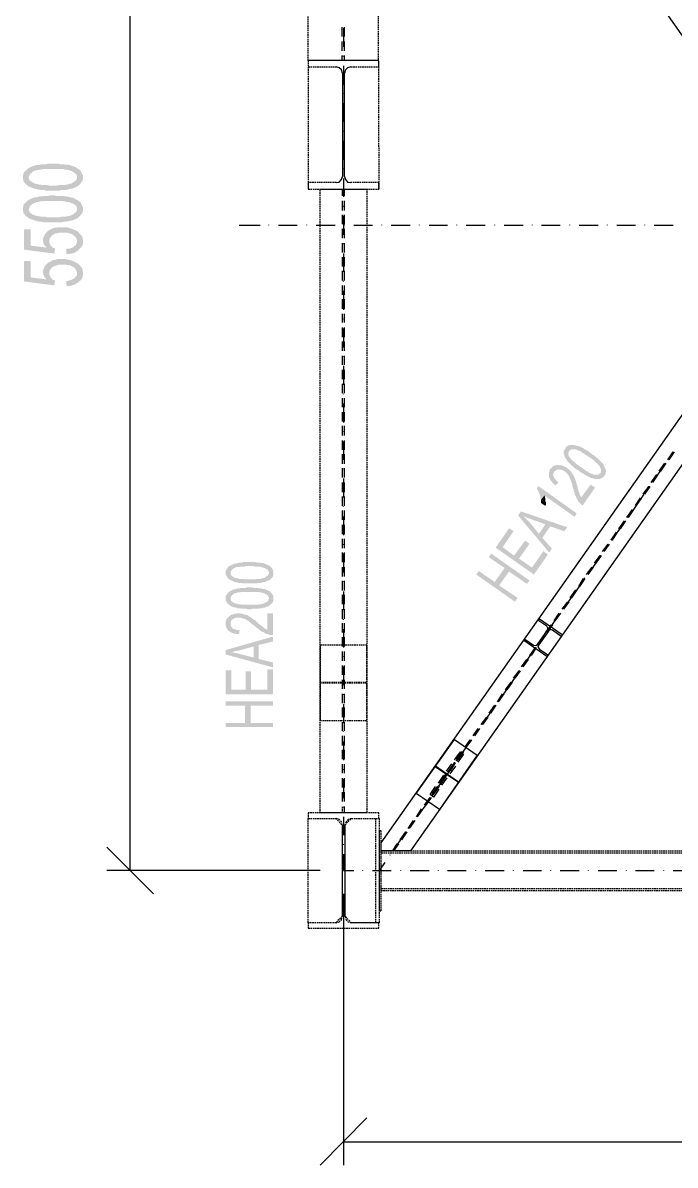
# Model space of a CAD drawing. Header units: metres. Extents: x 11 to 152679, y -40 to 137873.
# Drawn here: x 44130 to 46907, y 34102 to 38969 of the extents above; entities that cross this region are included whole.
import ezdxf

# ---------------------------------------------------------------- set-up
doc = ezdxf.new("R2010")
doc.units = ezdxf.units.M
doc.linetypes.add('HIDDEN', pattern=[9.525, 6.35, -3.175])
for name, color, linetype in [('CA3', 6, 'Continuous'), ('LAYER_1', 160, 'Continuous'), ('TR', 4, 'HIDDEN')]:
    doc.layers.add(name, color=color, linetype=linetype)

msp = doc.modelspace()

# ---------------------------------------------------------------- hatches: boundary and pattern name
at = {"layer": 'LAYER_1'}
for points in [[(44129.8143, 38311.6915), (44129.8143, 38305.3525), (44131.8986, 38301.1151), (44131.8986, 38296.8776), (44134.0518, 38290.5386), (44140.408, 38284.1824), (44144.6455, 38279.9449), (44146.747, 38277.8262), (44150.9844, 38275.7075), (44155.2219, 38271.4872), (44155.2219, 38313.8102), (44159.4594, 38322.2852), (44161.5609, 38326.5226), (44165.7984, 38328.6241), (44170.0358, 38332.8616), (44176.3748, 38337.0991), (44180.6123, 38339.2178), (44184.8153, 38339.2178), (44189.0872, 38341.3365), (44195.4262, 38341.3365), (44201.7824, 38343.4553), (44208.1386, 38343.4553), (44214.4776, 38345.5568), (44303.3955, 38345.5568), (44309.7344, 38343.4553), (44316.0734, 38343.4553), (44322.4296, 38341.3365), (44326.6326, 38341.3365), (44335.1248, 38337.0991), (44339.3623, 38337.0991), (44341.481, 38334.9803), (44347.8372, 38330.7429), (44352.0747, 38328.6241), (44356.3121, 38324.4039), (44360.5324, 38315.929), (44360.5324, 38311.6915), (44362.6511, 38273.606), (44366.8886, 38275.7075), (44371.126, 38279.9449), (44375.3463, 38284.1824), (44377.465, 38288.4199), (44381.7025, 38292.6401), (44383.8212, 38296.8776), (44383.8212, 38301.1151), (44385.94, 38305.3525), (44385.94, 38318.0477), (44379.5493, 38330.7429), (44377.465, 38334.9803), (44375.3463, 38339.2178), (44371.126, 38343.4553), (44368.9901, 38343.4553), (44364.7698, 38347.6755), (44360.5324, 38349.7942), (44354.1762, 38354.0317), (44349.9387, 38356.1505), (44343.5653, 38358.2692), (44335.1248, 38360.3879), (44328.7858, 38362.5067), (44326.6326, 38362.5067), (44322.4296, 38364.6082), (44309.7344, 38364.6082), (44303.3955, 38366.7269), (44288.5643, 38366.7269), (44282.2081, 38368.8456), (44237.7319, 38368.8456), (44229.2915, 38366.7269), (44210.2401, 38366.7269), (44203.9011, 38364.6082), (44199.6636, 38364.6082), (44193.3247, 38362.5067), (44184.8153, 38362.5067), (44178.5108, 38360.3879), (44172.1546, 38358.2692), (44167.8826, 38356.1505), (44161.5609, 38354.0317), (44155.2219, 38349.7942), (44150.9844, 38347.6755), (44142.5095, 38339.2178), (44138.272, 38337.0991), (44138.272, 38334.9803), (44134.0518, 38330.7429), (44131.8986, 38326.5226), (44131.8986, 38322.2852), (44129.8143, 38315.929)], [(44155.2219, 38271.4872), (44161.5609, 38269.3685), (44165.7984, 38267.2498), (44178.5108, 38263.0123), (44186.9685, 38260.8936), (44189.0872, 38260.8936), (44193.3247, 38258.7748), (44199.6636, 38258.7748), (44206.0198, 38256.6733), (44218.715, 38256.6733), (44227.19, 38254.5546), (44288.5643, 38254.5546), (44294.9205, 38256.6733), (44309.7344, 38256.6733), (44316.0734, 38258.7748), (44322.4296, 38258.7748), (44328.7858, 38260.8936), (44335.1248, 38263.0123), (44341.481, 38263.0123), (44345.7185, 38265.131), (44349.9387, 38267.2498), (44356.3121, 38269.3685), (44360.5324, 38271.4872), (44362.6511, 38273.606), (44360.5324, 38311.6915), (44360.5324, 38309.59), (44358.4136, 38305.3525), (44358.4136, 38301.1151), (44354.1762, 38296.8776), (44349.9387, 38292.6401), (44345.7185, 38290.5386), (44339.3623, 38286.3011), (44335.1248, 38284.1824), (44330.9046, 38284.1824), (44326.6326, 38282.0637), (44320.3109, 38279.9449), (44313.9719, 38279.9449), (44307.6157, 38277.8262), (44286.4456, 38277.8262), (44275.8692, 38275.7075), (44242.0039, 38275.7075), (44233.5289, 38277.8262), (44210.2401, 38277.8262), (44203.9011, 38279.9449), (44197.5621, 38279.9449), (44191.1887, 38282.0637), (44186.9685, 38282.0637), (44180.6123, 38284.1824), (44176.3748, 38286.3011), (44174.2733, 38288.4199), (44167.8826, 38290.5386), (44163.6796, 38294.7588), (44159.4594, 38296.8776), (44155.2219, 38305.3525), (44155.2219, 38311.6915)], [(44129.8143, 38176.2303), (44129.8143, 38169.8741), (44131.8986, 38165.6539), (44131.8986, 38159.2977), (44134.0518, 38155.0602), (44138.272, 38150.84), (44140.408, 38146.6025), (44144.6455, 38144.4838), (44146.747, 38142.3651), (44150.9844, 38140.2463), (44155.2219, 38136.0088), (44155.2219, 38176.2303), (44157.3234, 38180.4678), (44159.4594, 38186.8068), (44161.5609, 38188.9255), (44165.7984, 38193.163), (44170.0358, 38197.4005), (44176.3748, 38199.5192), (44176.3748, 38201.6379), (44180.6123, 38201.6379), (44184.8153, 38203.7567), (44189.0872, 38205.8582), (44195.4262, 38205.8582), (44201.7824, 38207.9769), (44214.4776, 38207.9769), (44222.9525, 38210.0956), (44294.9205, 38210.0956), (44303.3955, 38207.9769), (44309.7344, 38207.9769), (44316.0734, 38205.8582), (44322.4296, 38205.8582), (44326.6326, 38203.7567), (44330.9046, 38203.7567), (44335.1248, 38201.6379), (44339.3623, 38199.5192), (44341.481, 38199.5192), (44347.8372, 38195.2817), (44352.0747, 38193.163), (44356.3121, 38188.9255), (44360.5324, 38180.4678), (44360.5324, 38176.2303), (44362.6511, 38138.1276), (44366.8886, 38140.2463), (44371.126, 38144.4838), (44375.3463, 38148.7213), (44377.465, 38152.9415), (44381.7025, 38157.179), (44383.8212, 38161.4164), (44383.8212, 38165.6539), (44385.94, 38169.8741), (44385.94, 38180.4678), (44383.8212, 38186.8068), (44379.5493, 38195.2817), (44377.465, 38199.5192), (44375.3463, 38203.7567), (44371.126, 38207.9769), (44368.9901, 38207.9769), (44364.7698, 38212.2144), (44360.5324, 38214.3331), (44354.1762, 38216.4518), (44349.9387, 38220.6893), (44343.5653, 38222.7908), (44335.1248, 38224.9095), (44328.7858, 38227.0283), (44322.4296, 38227.0283), (44316.0734, 38229.147), (44309.7344, 38229.147), (44303.3955, 38231.2657), (44273.716, 38231.2657), (44265.2927, 38233.3845), (44244.1054, 38233.3845), (44237.7319, 38231.2657), (44216.5963, 38231.2657), (44210.2401, 38229.147), (44199.6636, 38229.147), (44193.3247, 38227.0283), (44184.8153, 38224.9095), (44178.5108, 38224.9095), (44172.1546, 38222.7908), (44167.8826, 38220.6893), (44161.5609, 38218.5706), (44155.2219, 38214.3331), (44150.9844, 38212.2144), (44142.5095, 38203.7567), (44138.272, 38199.5192), (44134.0518, 38195.2817), (44131.8986, 38191.0442), (44131.8986, 38184.7053), (44129.8143, 38180.4678)], [(44155.2219, 38136.0088), (44161.5609, 38133.8901), (44165.7984, 38131.7886), (44178.5108, 38127.5511), (44186.9685, 38125.4324), (44189.0872, 38123.3137), (44193.3247, 38123.3137), (44199.6636, 38121.1949), (44212.376, 38121.1949), (44218.715, 38119.0762), (44294.9205, 38119.0762), (44303.3955, 38121.1949), (44309.7344, 38121.1949), (44316.0734, 38123.3137), (44322.4296, 38123.3137), (44328.7858, 38125.4324), (44335.1248, 38125.4324), (44341.481, 38127.5511), (44345.7185, 38129.6699), (44349.9387, 38131.7886), (44356.3121, 38133.8901), (44360.5324, 38136.0088), (44362.6511, 38138.1276), (44360.5324, 38176.2303), (44360.5324, 38174.1116), (44358.4136, 38169.8741), (44358.4136, 38165.6539), (44354.1762, 38161.4164), (44345.7185, 38152.9415), (44339.3623, 38150.84), (44335.1248, 38148.7213), (44330.9046, 38146.6025), (44326.6326, 38146.6025), (44320.3109, 38144.4838), (44313.9719, 38144.4838), (44307.6157, 38142.3651), (44292.8018, 38142.3651), (44286.4456, 38140.2463), (44233.5289, 38140.2463), (44225.0712, 38142.3651), (44210.2401, 38142.3651), (44203.9011, 38144.4838), (44197.5621, 38144.4838), (44191.1887, 38146.6025), (44186.9685, 38146.6025), (44180.6123, 38148.7213), (44176.3748, 38150.84), (44174.2733, 38150.84), (44167.8826, 38155.0602), (44163.6796, 38157.179), (44159.4594, 38161.4164), (44155.2219, 38169.8741), (44155.2219, 38174.1116)], [(44134.0518, 38089.4484), (44134.0518, 38002.6664), (44263.1568, 37985.7338), (44267.3942, 38006.9039), (44263.1568, 38009.0226), (44256.8178, 38011.1241), (44248.3428, 38019.5991), (44242.0039, 38032.2942), (44242.0039, 38038.6505), (44237.7319, 38083.0922), (44233.5289, 38078.8719), (44231.4274, 38011.1241), (44163.6796, 38019.5991), (44163.6796, 38089.4484)], [(44214.4776, 38045.0067), (44214.4776, 38042.8879), (44216.5963, 38038.6505), (44216.5963, 38032.2942), (44218.715, 38028.0568), (44220.7993, 38023.8365), (44222.9525, 38019.5991), (44227.19, 38015.3616), (44231.4274, 38011.1241), (44233.5289, 38078.8719), (44229.2915, 38074.6345), (44225.0712, 38070.397), (44220.7993, 38061.9393), (44218.715, 38057.7018), (44216.5963, 38053.4644), (44216.5963, 38049.2269)], [(44237.7319, 38083.0922), (44242.0039, 38038.6505), (44242.0039, 38040.7692), (44244.1054, 38045.0067), (44244.1054, 38049.2269), (44246.2413, 38053.4644), (44250.4788, 38057.7018), (44252.5803, 38061.9393), (44256.8178, 38066.1595), (44261.0552, 38066.1595), (44265.2927, 38070.397), (44271.6317, 38072.5157), (44277.9879, 38072.5157), (44284.3441, 38074.6345), (44320.3109, 38074.6345), (44326.6326, 38072.5157), (44333.0233, 38070.397), (44339.3623, 38068.2783), (44343.5653, 38064.0408), (44345.7185, 38064.0408), (44354.1762, 38055.5831), (44356.3121, 38053.4644), (44358.4136, 38047.1082), (44360.5324, 38042.8879), (44360.5324, 38038.6505), (44360.5324, 38080.9734), (44354.1762, 38085.2109), (44347.8372, 38087.3296), (44343.5653, 38089.4484), (44330.9046, 38093.6859), (44324.5484, 38095.8046), (44318.2094, 38097.9233), (44277.9879, 38097.9233), (44271.6317, 38095.8046), (44265.2927, 38095.8046), (44258.9365, 38093.6859), (44254.699, 38091.5671), (44248.3428, 38089.4484), (44242.0039, 38085.2109)], [(44313.9719, 38004.7852), (44316.0734, 37981.4963), (44318.2094, 37983.6151), (44326.6326, 37983.6151), (44333.0233, 37985.7338), (44339.3623, 37985.7338), (44345.7185, 37987.8525), (44352.0747, 37989.9713), (44356.3121, 37994.1915), (44362.6511, 37996.3102), (44368.9901, 38002.6664), (44373.2276, 38006.9039), (44377.465, 38011.1241), (44379.5493, 38015.3616), (44383.8212, 38023.8365), (44383.8212, 38028.0568), (44385.94, 38032.2942), (44385.94, 38045.0067), (44383.8212, 38049.2269), (44383.8212, 38053.4644), (44379.5493, 38061.9393), (44375.3463, 38066.1595), (44373.2276, 38070.397), (44368.9901, 38074.6345), (44364.7698, 38078.8719), (44360.5324, 38080.9734), (44360.5324, 38034.413), (44358.4136, 38028.0568), (44356.3121, 38023.8365), (44352.0747, 38019.5991), (44347.8372, 38017.4803), (44345.7185, 38013.2429), (44339.3623, 38011.1241), (44335.1248, 38009.0226), (44328.7858, 38006.9039), (44320.3109, 38006.9039)], [(44134.0518, 37953.9872), (44134.0518, 37867.2053), (44263.1568, 37850.2726), (44267.3942, 37871.4255), (44263.1568, 37871.4255), (44256.8178, 37875.663), (44252.5803, 37879.9005), (44248.3428, 37884.1379), (44242.0039, 37896.8331), (44242.0039, 37903.1893), (44237.7319, 37947.631), (44233.5289, 37943.3936), (44231.4274, 37875.663), (44163.6796, 37884.1379), (44163.6796, 37953.9872)], [(44214.4776, 37907.4095), (44216.5963, 37901.0706), (44216.5963, 37896.8331), (44218.715, 37892.5956), (44220.7993, 37888.3582), (44222.9525, 37884.1379), (44227.19, 37879.9005), (44231.4274, 37875.663), (44233.5289, 37943.3936), (44229.2915, 37939.1733), (44225.0712, 37934.9359), (44220.7993, 37926.4609), (44218.715, 37922.2234), (44216.5963, 37918.0032), (44216.5963, 37913.7657)], [(44237.7319, 37947.631), (44242.0039, 37903.1893), (44244.1054, 37909.5283), (44244.1054, 37913.7657), (44246.2413, 37918.0032), (44250.4788, 37922.2234), (44252.5803, 37926.4609), (44256.8178, 37928.5796), (44265.2927, 37932.8171), (44271.6317, 37934.9359), (44277.9879, 37937.0546), (44284.3441, 37939.1733), (44313.9719, 37939.1733), (44320.3109, 37937.0546), (44326.6326, 37937.0546), (44333.0233, 37934.9359), (44339.3623, 37930.6984), (44343.5653, 37928.5796), (44345.7185, 37928.5796), (44354.1762, 37920.1219), (44356.3121, 37915.8845), (44360.5324, 37907.4095), (44360.5324, 37903.1893), (44360.5324, 37945.5123), (44354.1762, 37947.631), (44354.1762, 37949.7498), (44347.8372, 37951.8685), (44343.5653, 37953.9872), (44324.5484, 37960.3262), (44318.2094, 37960.3262), (44309.7344, 37962.4449), (44277.9879, 37962.4449), (44265.2927, 37958.2075), (44258.9365, 37958.2075), (44254.699, 37956.106), (44248.3428, 37951.8685), (44242.0039, 37949.7498)], [(44313.9719, 37869.3068), (44316.0734, 37846.0352), (44318.2094, 37846.0352), (44326.6326, 37848.1539), (44333.0233, 37848.1539), (44345.7185, 37852.3741), (44352.0747, 37854.4929), (44356.3121, 37856.6116), (44362.6511, 37860.8491), (44366.8886, 37862.9678), (44368.9901, 37867.2053), (44373.2276, 37869.3068), (44377.465, 37873.5442), (44379.5493, 37877.7817), (44381.7025, 37882.0192), (44383.8212, 37888.3582), (44383.8212, 37892.5956), (44385.94, 37896.8331), (44385.94, 37907.4095), (44383.8212, 37913.7657), (44383.8212, 37918.0032), (44379.5493, 37926.4609), (44375.3463, 37930.6984), (44373.2276, 37934.9359), (44368.9901, 37939.1733), (44364.7698, 37941.2748), (44360.5324, 37945.5123), (44360.5324, 37896.8331), (44356.3121, 37888.3582), (44352.0747, 37884.1379), (44347.8372, 37879.9005), (44345.7185, 37877.7817), (44339.3623, 37875.663), (44335.1248, 37873.5442), (44328.7858, 37871.4255), (44320.3109, 37869.3068)], [(46439.0963, 37155.9998), (46436.9776, 37151.7623), (46434.876, 37149.6436), (46432.7401, 37145.4233), (46432.7401, 37128.4734), (46434.876, 37128.4734), (46434.876, 37124.2532), (46436.9776, 37120.0157), (46456.0289, 37145.4233), (46458.1477, 37147.5248), (46462.3851, 37149.6436), (46464.5039, 37151.7623), (46483.5552, 37151.7623), (46487.7927, 37149.6436), (46489.8942, 37147.5248), (46494.1317, 37147.5248), (46498.3692, 37145.4233), (46504.7081, 37143.3046), (46508.9456, 37139.0671), (46513.1831, 37136.9484), (46532.2344, 37124.2532), (46538.5734, 37120.0157), (46551.2858, 37111.5408), (46557.6248, 37107.3206), (46561.8623, 37103.0831), (46566.0997, 37098.8456), (46570.3372, 37094.6082), (46574.5747, 37092.5067), (46578.8121, 37088.2692), (46580.9136, 37084.0317), (46583.0324, 37081.913), (46585.1511, 37079.7942), (46587.2698, 37075.5568), (46589.3886, 37069.2178), (46591.4901, 37064.9803), (46591.4901, 37054.4039), (46589.3886, 37050.1664), (46572.4387, 37024.7588), (46587.2698, 37024.7588), (46589.3886, 37026.8776), (46593.626, 37028.9963), (46597.8463, 37031.1151), (46599.965, 37033.2338), (46602.0493, 37035.3525), (46606.3212, 37039.59), (46608.44, 37043.8102), (46610.5415, 37045.929), (46610.5415, 37054.4039), (46612.6774, 37058.6241), (46610.5415, 37062.8616), (46610.5415, 37067.0991), (46602.0493, 37084.0317), (46599.965, 37090.3879), (46595.7276, 37094.6082), (46591.4901, 37098.8456), (46585.1511, 37105.2018), (46576.6762, 37113.6595), (46572.4387, 37115.7783), (46568.2185, 37120.0157), (46563.981, 37124.2532), (46559.7608, 37126.3719), (46553.4046, 37130.5922), (46549.1326, 37134.8296), (46544.9296, 37136.9484), (46540.7094, 37141.1859), (46534.3532, 37145.4233), (46530.1157, 37147.5248), (46523.7595, 37149.6436), (46519.522, 37153.881), (46515.3018, 37155.9998), (46511.0643, 37158.1185), (46506.8441, 37160.2372), (46502.6066, 37162.356), (46498.3692, 37164.4575), (46492.013, 37166.5762), (46487.7927, 37166.5762), (46483.5552, 37168.6949), (46479.3178, 37168.6949), (46472.9788, 37170.8137), (46460.2664, 37170.8137), (46456.0289, 37168.6949), (46453.9274, 37168.6949), (46449.69, 37166.5762), (46447.5712, 37164.4575), (46443.2993, 37162.356), (46441.215, 37160.2372)], [(46436.9776, 37120.0157), (46441.215, 37111.5408), (46445.4525, 37107.3206), (46447.5712, 37100.9644), (46451.7915, 37096.7269), (46453.9274, 37096.7269), (46456.0289, 37092.5067), (46460.2664, 37090.3879), (46462.3851, 37086.1505), (46466.6054, 37081.913), (46470.8428, 37079.7942), (46479.3178, 37071.3365), (46485.6568, 37067.0991), (46489.8942, 37064.9803), (46496.216, 37060.7429), (46498.3692, 37058.6241), (46504.7081, 37054.4039), (46511.0643, 37050.1664), (46515.3018, 37048.0477), (46521.658, 37043.8102), (46525.8955, 37041.6915), (46532.2344, 37037.4713), (46540.7094, 37033.2338), (46549.1326, 37028.9963), (46555.5233, 37028.9963), (46559.7608, 37026.8776), (46561.8623, 37026.8776), (46566.0997, 37024.7588), (46572.4387, 37024.7588), (46589.3886, 37050.1664), (46587.2698, 37050.1664), (46585.1511, 37048.0477), (46583.0324, 37045.929), (46578.8121, 37043.8102), (46559.7608, 37043.8102), (46557.6248, 37045.929), (46553.4046, 37048.0477), (46549.1326, 37048.0477), (46540.7094, 37052.2852), (46534.3532, 37056.5226), (46530.1157, 37058.6241), (46523.7595, 37062.8616), (46519.522, 37067.0991), (46513.1831, 37071.3365), (46506.8441, 37075.5568), (46502.6066, 37077.6755), (46496.216, 37081.913), (46489.8942, 37086.1505), (46485.6568, 37090.3879), (46481.4365, 37094.6082), (46477.199, 37098.8456), (46472.9788, 37100.9644), (46468.7413, 37105.2018), (46462.3851, 37111.5408), (46460.2664, 37115.7783), (46456.0289, 37120.0157), (46453.9274, 37124.2532), (46451.7915, 37130.5922), (46451.7915, 37136.9484), (46453.9274, 37141.1859), (46456.0289, 37145.4233)], [(46375.6032, 37069.2178), (46373.4844, 37064.9803), (46371.3657, 37060.7429), (46371.3657, 37056.5226), (46369.247, 37054.4039), (46369.247, 37033.2338), (46371.3657, 37031.1151), (46373.4844, 37026.8776), (46377.7219, 37018.4199), (46381.9594, 37014.1824), (46384.0609, 37009.9449), (46388.2984, 37005.7075), (46392.5358, 37001.4872), (46396.7733, 36997.2498), (46409.4685, 37009.9449), (46405.231, 37014.1824), (46401.0108, 37018.4199), (46396.7733, 37022.6401), (46394.6546, 37024.7588), (46390.3826, 37033.2338), (46388.2984, 37037.4713), (46388.2984, 37048.0477), (46390.3826, 37052.2852), (46392.5358, 37056.5226), (46413.6887, 37084.0317), (46407.3497, 37086.1505), (46403.1123, 37084.0317), (46394.6546, 37084.0317), (46392.5358, 37081.913), (46388.2984, 37079.7942), (46384.0609, 37077.6755), (46381.9594, 37075.5568), (46379.8234, 37071.3365)], [(46413.6887, 37084.0317), (46392.5358, 37056.5226), (46396.7733, 37060.7429), (46401.0108, 37062.8616), (46403.1123, 37064.9803), (46407.3497, 37064.9803), (46411.5872, 37067.0991), (46417.9262, 37064.9803), (46422.1636, 37064.9803), (46426.4011, 37062.8616), (46430.6386, 37060.7429), (46436.9776, 37058.6241), (46439.0963, 37054.4039), (46443.2993, 37052.2852), (46447.5712, 37048.0477), (46449.69, 37043.8102), (46453.9274, 37039.59), (46456.0289, 37035.3525), (46458.1477, 37031.1151), (46458.1477, 37028.9963), (46460.2664, 37024.7588), (46462.3851, 37020.5386), (46464.5039, 37016.3011), (46464.5039, 37012.0637), (46466.6054, 37007.8262), (46468.7413, 37001.4872), (46468.7413, 36997.2498), (46470.8428, 36990.8936), (46472.9788, 36984.5546), (46475.0803, 36980.3171), (46475.0803, 36973.9609), (46477.199, 36969.7234), (46479.3178, 36965.5032), (46479.3178, 36961.2657), (46485.6568, 36948.5706), (46485.6568, 36946.4518), (46487.7927, 36940.0956), (46492.013, 36935.8582), (46494.1317, 36931.6379), (46496.216, 36927.4005), (46500.4879, 36925.2817), (46500.4879, 36923.163), (46504.7081, 36918.9255), (46508.9456, 36916.8068), (46513.1831, 36912.5865), (46566.0997, 36988.7748), (46547.0484, 37001.4872), (46506.8441, 36946.4518), (46504.7081, 36950.6893), (46500.4879, 36959.147), (46500.4879, 36961.2657), (46498.3692, 36965.5032), (46498.3692, 36967.6219), (46496.216, 36971.8422), (46494.1317, 36978.1984), (46492.013, 36984.5546), (46492.013, 36990.8936), (46489.8942, 36990.8936), (46489.8942, 36997.2498), (46487.7927, 37003.606), (46485.6568, 37007.8262), (46485.6568, 37014.1824), (46481.4365, 37022.6401), (46481.4365, 37024.7588), (46479.3178, 37028.9963), (46477.199, 37033.2338), (46475.0803, 37039.59), (46472.9788, 37043.8102), (46468.7413, 37048.0477), (46464.5039, 37056.5226), (46462.3851, 37056.5226), (46460.2664, 37060.7429), (46456.0289, 37064.9803), (46451.7915, 37069.2178), (46447.5712, 37071.3365), (46445.4525, 37073.4553), (46441.215, 37075.5568), (46436.9776, 37077.6755), (46432.7401, 37079.7942), (46426.4011, 37081.913), (46422.1636, 37084.0317), (46417.9262, 37084.0317)], [(46324.8052, 36995.131), (46318.449, 36984.5546), (46320.5678, 36980.3171), (46329.0427, 36963.3845), (46331.1442, 36957.0283), (46331.1442, 36954.9095), (46333.263, 36950.6893), (46333.263, 36944.3331), (46335.3817, 36940.0956), (46335.3817, 36935.8582), (46350.1956, 36954.9095), (46479.3178, 36863.8901), (46487.7927, 36878.7213)], [(46335.3817, 36935.8582), (46335.3817, 36923.163), (46354.4331, 36910.4678), (46356.5518, 36914.7053), (46356.5518, 36927.4005), (46354.4331, 36931.6379), (46354.4331, 36942.2144), (46352.3143, 36946.4518), (46352.3143, 36950.6893), (46350.1956, 36954.9095)], [(46250.7185, 36887.179), (46238.0233, 36870.2463), (46371.3657, 36711.4963), (46381.9594, 36728.429), (46341.7379, 36775.0067), (46375.6032, 36823.6859), (46326.9068, 36791.9393), (46288.8212, 36838.4998), (46284.5493, 36842.7372), (46276.126, 36851.1949), (46273.9901, 36855.4324), (46269.7698, 36859.6699), (46265.5324, 36863.8901), (46261.3121, 36866.0088)], [(46250.7185, 36887.179), (46261.3121, 36866.0088), (46265.5324, 36866.0088), (46269.7698, 36863.8901), (46273.9901, 36861.7886), (46278.2276, 36859.6699), (46284.5493, 36857.5511), (46288.8212, 36855.4324), (46295.1774, 36853.3137), (46301.5164, 36851.1949), (46354.4331, 36832.1436), (46326.9068, 36791.9393), (46375.6032, 36823.6859), (46434.876, 36802.5157), (46447.5712, 36819.4484)], [(46199.9205, 36815.2109), (46142.7664, 36732.6664), (46305.7539, 36618.3582), (46365.0095, 36703.0386), (46345.9581, 36717.8525), (46297.2789, 36648.0032), (46242.2608, 36686.106), (46286.7025, 36749.5991), (46267.6511, 36762.2942), (46221.0734, 36698.8011), (46172.3942, 36734.7852), (46218.9719, 36802.5157)], [(46123.715, 36707.2588), (46113.1386, 36692.4449), (46180.8692, 36645.8845), (46138.5289, 36586.6116), (46199.9205, 36631.0706), (46276.126, 36578.1539), (46286.7025, 36592.9678)], [(44993.4136, 36624.7144), (44993.4136, 36616.2567), (44995.5324, 36614.1379), (44997.6511, 36609.9005), (44999.7698, 36605.663), (45001.8886, 36603.5442), (45003.9901, 36599.3068), (45006.126, 36599.3068), (45010.3463, 36597.2053), (45012.465, 36595.0865), (45014.5493, 36624.7144), (45014.5493, 36631.0706), (45016.7025, 36633.1893), (45018.8212, 36637.4095), (45020.94, 36639.5283), (45025.1774, 36643.7657), (45029.3977, 36645.8845), (45033.6351, 36648.0032), (45035.7539, 36648.0032), (45039.9913, 36650.1219), (45050.5678, 36650.1219), (45054.8052, 36652.2234), (45073.8566, 36652.2234), (45080.1956, 36654.3422), (45111.9594, 36654.3422), (45118.2984, 36652.2234), (45137.3153, 36652.2234), (45141.5872, 36650.1219), (45145.8247, 36650.1219), (45150.0621, 36648.0032), (45154.2824, 36648.0032), (45158.5198, 36645.8845), (45160.6386, 36645.8845), (45162.7401, 36643.7657), (45166.9776, 36641.647), (45171.215, 36639.5283), (45173.2993, 36635.2908), (45175.4525, 36633.1893), (45177.5712, 36628.9518), (45177.5712, 36624.7144), (45179.69, 36595.0865), (45183.9274, 36597.2053), (45186.0289, 36601.4255), (45190.2319, 36603.5442), (45192.3851, 36607.7817), (45194.5039, 36609.9005), (45194.5039, 36614.1379), (45196.6054, 36618.3582), (45196.6054, 36635.2908), (45194.5039, 36637.4095), (45190.2319, 36645.8845), (45188.1477, 36648.0032), (45183.9274, 36652.2234), (45181.7915, 36654.3422), (45173.2993, 36658.5796), (45169.0963, 36660.6984), (45162.7401, 36662.8171), (45158.5198, 36664.9359), (45152.1636, 36667.0546), (45145.8247, 36667.0546), (45141.5872, 36669.1733), (45126.7733, 36669.1733), (45120.3826, 36671.2748), (45067.466, 36671.2748), (45061.1442, 36669.1733), (45052.6865, 36669.1733), (45048.449, 36667.0546), (45044.2288, 36667.0546), (45037.8554, 36664.9359), (45031.4819, 36664.9359), (45023.0415, 36660.6984), (45014.5493, 36656.4609), (45006.126, 36652.2234), (44999.7698, 36645.8845), (44999.7698, 36643.7657), (44997.6511, 36641.647), (44995.5324, 36637.4095), (44993.4136, 36633.1893), (44993.4136, 36628.9518)], [(45012.465, 36595.0865), (45016.7025, 36592.9678), (45023.0415, 36590.8491), (45031.4819, 36586.6116), (45037.8554, 36584.4929), (45044.2288, 36584.4929), (45048.449, 36582.3741), (45059.0427, 36582.3741), (45065.3817, 36580.2726), (45124.6546, 36580.2726), (45131.0108, 36582.3741), (45141.5872, 36582.3741), (45147.9262, 36584.4929), (45152.1636, 36584.4929), (45156.4011, 36586.6116), (45162.7401, 36586.6116), (45164.876, 36588.7303), (45173.2993, 36592.9678), (45177.5712, 36592.9678), (45179.69, 36595.0865), (45177.5712, 36624.7144), (45175.4525, 36620.4769), (45175.4525, 36618.3582), (45173.2993, 36614.1379), (45169.0963, 36612.0192), (45164.876, 36607.7817), (45156.4011, 36603.5442), (45154.2824, 36603.5442), (45150.0621, 36601.4255), (45145.8247, 36601.4255), (45141.5872, 36599.3068), (45124.6546, 36599.3068), (45118.2984, 36597.2053), (45075.9581, 36597.2053), (45069.6192, 36599.3068), (45052.6865, 36599.3068), (45046.3303, 36601.4255), (45042.0928, 36601.4255), (45037.8554, 36603.5442), (45033.6351, 36603.5442), (45031.4819, 36605.663), (45027.2789, 36605.663), (45023.0415, 36609.9005), (45020.94, 36612.0192), (45016.7025, 36614.1379), (45014.5493, 36618.3582), (45014.5493, 36624.7144)], [(46070.7984, 36633.1893), (46060.2219, 36618.3582), (46225.3109, 36501.9484), (46235.9046, 36518.881), (46157.5803, 36571.7977), (46199.9205, 36631.0706), (46138.5289, 36586.6116)], [(44993.4136, 36516.7623), (44993.4136, 36508.3046), (44995.5324, 36504.0671), (44997.6511, 36501.9484), (45001.8886, 36493.4734), (45003.9901, 36491.3719), (45006.126, 36491.3719), (45010.3463, 36487.1345), (45012.465, 36485.0157), (45014.5493, 36516.7623), (45014.5493, 36520.9998), (45016.7025, 36525.2372), (45018.8212, 36527.356), (45020.94, 36531.5762), (45025.1774, 36533.6949), (45029.3977, 36535.8137), (45029.3977, 36537.9324), (45033.6351, 36537.9324), (45035.7539, 36540.0511), (45039.9913, 36540.0511), (45044.2288, 36542.1699), (45054.8052, 36542.1699), (45061.1442, 36544.2886), (45131.0108, 36544.2886), (45137.3153, 36542.1699), (45145.8247, 36542.1699), (45150.0621, 36540.0511), (45154.2824, 36540.0511), (45158.5198, 36537.9324), (45160.6386, 36535.8137), (45162.7401, 36535.8137), (45166.9776, 36533.6949), (45171.215, 36529.4575), (45173.2993, 36527.356), (45175.4525, 36523.1185), (45177.5712, 36520.9998), (45177.5712, 36516.7623), (45179.69, 36487.1345), (45183.9274, 36489.2532), (45186.0289, 36491.3719), (45190.2319, 36495.5922), (45192.3851, 36497.7109), (45194.5039, 36501.9484), (45194.5039, 36504.0671), (45196.6054, 36508.3046), (45196.6054, 36525.2372), (45192.3851, 36533.6949), (45190.2319, 36535.8137), (45188.1477, 36540.0511), (45186.0289, 36542.1699), (45183.9274, 36542.1699), (45181.7915, 36546.3901), (45173.2993, 36550.6276), (45169.0963, 36552.7463), (45162.7401, 36554.8651), (45158.5198, 36556.9838), (45150.0621, 36556.9838), (45145.8247, 36559.1025), (45137.3153, 36559.1025), (45131.0108, 36561.2213), (45114.0609, 36561.2213), (45107.7219, 36563.34), (45084.3986, 36563.34), (45078.0941, 36561.2213), (45056.9068, 36561.2213), (45052.6865, 36559.1025), (45044.2288, 36559.1025), (45037.8554, 36556.9838), (45031.4819, 36554.8651), (45027.2789, 36554.8651), (45023.0415, 36552.7463), (45014.5493, 36548.5088), (45010.3463, 36546.3901), (45006.126, 36542.1699), (45001.8886, 36540.0511), (44997.6511, 36531.5762), (44995.5324, 36529.4575), (44993.4136, 36525.2372), (44993.4136, 36520.9998)], [(45012.465, 36485.0157), (45016.7025, 36482.897), (45023.0415, 36480.7783), (45027.2789, 36478.6595), (45031.4819, 36478.6595), (45037.8554, 36476.5408), (45039.9913, 36476.5408), (45044.2288, 36474.4393), (45054.8052, 36474.4393), (45059.0427, 36472.3206), (45082.3143, 36472.3206), (45088.6705, 36470.2018), (45099.247, 36470.2018), (45105.6032, 36472.3206), (45131.0108, 36472.3206), (45137.3153, 36474.4393), (45147.9262, 36474.4393), (45152.1636, 36476.5408), (45156.4011, 36476.5408), (45162.7401, 36478.6595), (45164.876, 36480.7783), (45169.0963, 36480.7783), (45173.2993, 36482.897), (45177.5712, 36485.0157), (45179.69, 36487.1345), (45177.5712, 36516.7623), (45177.5712, 36514.6436), (45175.4525, 36512.5248), (45175.4525, 36508.3046), (45173.2993, 36506.1859), (45169.0963, 36501.9484), (45164.876, 36499.8296), (45156.4011, 36495.5922), (45154.2824, 36493.4734), (45150.0621, 36493.4734), (45145.8247, 36491.3719), (45135.231, 36491.3719), (45131.0108, 36489.2532), (45063.263, 36489.2532), (45056.9068, 36491.3719), (45046.3303, 36491.3719), (45042.0928, 36493.4734), (45037.8554, 36493.4734), (45033.6351, 36495.5922), (45031.4819, 36495.5922), (45023.0415, 36499.8296), (45014.5493, 36508.3046), (45014.5493, 36516.7623)], [(44993.4136, 36408.8102), (44993.4136, 36400.3525), (44995.5324, 36396.1151), (44995.5324, 36391.8776), (44997.6511, 36389.7588), (44999.7698, 36385.5386), (45001.8886, 36383.4199), (45003.9901, 36379.1824), (45008.2276, 36377.0637), (45010.3463, 36374.9449), (45014.5493, 36372.8262), (45023.0415, 36368.606), (45027.2789, 36366.4872), (45033.6351, 36366.4872), (45039.9913, 36364.3685), (45050.5678, 36364.3685), (45052.6865, 36381.3011), (45042.0928, 36381.3011), (45037.8554, 36383.4199), (45031.4819, 36385.5386), (45027.2789, 36385.5386), (45025.1774, 36387.6401), (45020.94, 36389.7588), (45018.8212, 36393.9963), (45016.7025, 36396.1151), (45014.5493, 36400.3525), (45014.5493, 36408.8102), (45012.465, 36442.6755), (45008.2276, 36440.5568), (45006.126, 36438.4553), (44999.7698, 36432.0991), (44997.6511, 36427.8616), (44995.5324, 36425.7429), (44995.5324, 36421.5226), (44993.4136, 36417.2852), (44993.4136, 36413.0477)], [(45012.465, 36442.6755), (45014.5493, 36408.8102), (45014.5493, 36417.2852), (45016.7025, 36421.5226), (45023.0415, 36427.8616), (45031.4819, 36432.0991), (45037.8554, 36434.2178), (45056.9068, 36434.2178), (45061.1442, 36432.0991), (45067.466, 36432.0991), (45071.7379, 36429.9803), (45078.0941, 36427.8616), (45080.1956, 36425.7429), (45084.3986, 36423.6241), (45086.5518, 36421.5226), (45095.0095, 36417.2852), (45097.1455, 36413.0477), (45101.3657, 36410.929), (45105.6032, 36406.6915), (45109.8234, 36404.59), (45116.1796, 36400.3525), (45120.3826, 36396.1151), (45124.6546, 36391.8776), (45128.8748, 36389.7588), (45133.1123, 36385.5386), (45135.231, 36383.4199), (45139.4685, 36381.3011), (45143.6887, 36377.0637), (45147.9262, 36374.9449), (45150.0621, 36372.8262), (45154.2824, 36372.8262), (45158.5198, 36368.606), (45162.7401, 36366.4872), (45166.9776, 36364.3685), (45171.215, 36364.3685), (45183.9274, 36360.131), (45194.5039, 36360.131), (45194.5039, 36453.2692), (45171.215, 36453.2692), (45171.215, 36383.4199), (45164.876, 36385.5386), (45160.6386, 36387.6401), (45156.4011, 36391.8776), (45152.1636, 36393.9963), (45150.0621, 36396.1151), (45145.8247, 36400.3525), (45141.5872, 36402.4713), (45137.3153, 36406.6915), (45131.0108, 36410.929), (45131.0108, 36413.0477), (45126.7733, 36415.1664), (45122.5358, 36419.4039), (45118.2984, 36423.6241), (45114.0609, 36425.7429), (45109.8234, 36427.8616), (45103.4844, 36434.2178), (45099.247, 36436.3365), (45097.1455, 36438.4553), (45095.0095, 36438.4553), (45090.772, 36440.5568), (45086.5518, 36444.7942), (45082.3143, 36446.913), (45075.9581, 36446.913), (45071.7379, 36449.0317), (45069.6192, 36449.0317), (45065.3817, 36451.1505), (45059.0427, 36451.1505), (45054.8052, 36453.2692), (45042.0928, 36453.2692), (45037.8554, 36451.1505), (45031.4819, 36451.1505), (45027.2789, 36449.0317), (45020.94, 36446.913), (45016.7025, 36446.913)], [(44993.4136, 36296.6379), (45014.5493, 36286.0442), (45018.8212, 36288.163), (45023.0415, 36288.163), (45027.2789, 36290.2817), (45033.6351, 36290.2817), (45037.8554, 36292.4005), (45044.2288, 36294.5192), (45050.5678, 36294.5192), (45056.9068, 36296.6379), (45111.9594, 36311.4518), (45111.9594, 36264.8741), (45133.1123, 36317.7908), (45194.5039, 36332.6219), (45194.5039, 36353.7748)], [(44993.4136, 36296.6379), (44993.4136, 36277.5865), (45194.5039, 36222.5511), (45194.5039, 36243.7213), (45133.1123, 36258.5352), (45133.1123, 36317.7908), (45111.9594, 36264.8741), (45052.6865, 36279.7053), (45046.3303, 36281.8068), (45042.0928, 36281.8068), (45035.7539, 36283.9255), (45031.4819, 36283.9255), (45025.1774, 36286.0442), (45014.5493, 36286.0442)], [(44993.4136, 36209.856), (44993.4136, 36108.2429), (45194.5039, 36108.2429), (45194.5039, 36214.0762), (45171.215, 36214.0762), (45171.215, 36127.2942), (45101.3657, 36127.2942), (45101.3657, 36205.6185), (45078.0941, 36205.6185), (45078.0941, 36127.2942), (45016.7025, 36127.2942), (45016.7025, 36209.856)], [(44993.4136, 36078.6151), (44993.4136, 36059.5637), (45075.9581, 36059.5637), (45075.9581, 35985.4769), (45099.247, 36059.5637), (45194.5039, 36059.5637), (45194.5039, 36078.6151)], [(44993.4136, 35985.4769), (44993.4136, 35968.5442), (45194.5039, 35968.5442), (45194.5039, 35985.4769), (45099.247, 35985.4769), (45099.247, 36059.5637), (45075.9581, 35985.4769)]]:
    msp.add_hatch(color=7, dxfattribs=at).paths.add_polyline_path(points, is_closed=False)

# ---------------------------------------------------------------- linework, layer by layer
at = {"layer": 'CA3'}
for points in [[(47554.5493, 38243.9609), (45778.6887, 40771.2657), (45655.94, 40771.2657), (45655.94, 40737.4005), (47457.2081, 38174.1116)], [(45655.94, 35475.3616), (49379.158, 40771.2657), (49501.9068, 40771.2657), (49501.9068, 40737.4005), (45780.8247, 35441.4963), (45655.94, 35441.4963)]]:
    msp.add_lwpolyline(points, close=True, dxfattribs=at)
at = {"layer": 'LAYER_1', "color": 7}
for p, q in [((44587.013, 35356.8331), (44587.013, 40855.929)), ((45488.715, 38910.7075), (45488.715, 38950.929)), ((45495.0712, 38946.6915), (45495.0712, 38866.2657)), ((45499.2915, 38910.7075), (45499.2915, 38950.929)), ((45488.715, 38849.3331), (45488.715, 38889.5546)), ((45499.2915, 38849.3331), (45499.2915, 38889.5546)), ((45488.715, 38809.1116), (45488.715, 38830.2817)), ((45495.0712, 38826.0442), (45495.0712, 38828.163)), ((45499.2915, 38809.1116), (45499.2915, 38830.2817)), ((45490.7993, 38754.0762), (45490.7993, 38313.8102)), ((45495.0712, 38785.84), (45495.0712, 38705.397)), ((45499.2915, 38313.8102), (45499.2915, 38754.0762)), ((45495.0712, 38667.2942), (45495.0712, 38669.413)), ((45495.0712, 38627.09), (45495.0712, 38546.647)), ((45495.0712, 38506.4255), (45495.0712, 38508.5442)), ((45495.0712, 38466.2213), (45495.0712, 38385.7783)), ((45495.0712, 38345.5568), (45495.0712, 38347.6755)), ((45490.7993, 38231.2657), (45490.7993, 38260.8936)), ((45495.0712, 38305.3525), (45495.0712, 38227.0283)), ((45499.2915, 38231.2657), (45499.2915, 38260.8936)), ((45490.7993, 38169.8741), (45490.7993, 38210.0956)), ((45499.2915, 38169.8741), (45499.2915, 38210.0956)), ((45495.0712, 38186.8068), (45495.0712, 38188.9255)), ((45490.7993, 38110.6185), (45490.7993, 38150.84)), ((45495.0712, 38146.6025), (45495.0712, 38066.1595)), ((45499.2915, 38110.6185), (45499.2915, 38150.84)), ((45050.5678, 38106.381), (45139.4685, 38106.381)), ((45177.5712, 38106.381), (45177.5712, 38108.4998)), ((45217.7927, 38106.381), (45298.2185, 38106.381)), ((45338.44, 38106.381), (45338.44, 38108.4998)), ((45378.6442, 38106.381), (45459.0872, 38106.381)), ((45490.7993, 38051.3456), (45490.7993, 38091.5671)), ((45499.2915, 38106.381), (45499.2915, 38108.4998)), ((45499.2915, 38051.3456), (45499.2915, 38091.5671)), ((45539.513, 38106.381), (45617.8372, 38106.381)), ((45658.0415, 38106.381), (45658.0415, 38108.4998)), ((45698.263, 38106.381), (45778.6887, 38106.381)), ((45818.9274, 38106.381), (45818.9274, 38108.4998)), ((45859.1317, 38106.381), (45937.4387, 38106.381)), ((45977.6774, 38106.381), (45977.6774, 38108.4998)), ((46017.8817, 38106.381), (46098.3247, 38106.381)), ((46138.5289, 38106.381), (46138.5289, 38108.4998)), ((46178.716, 38106.381), (46259.1762, 38106.381)), ((46299.3977, 38106.381), (46299.3977, 38108.4998)), ((46337.466, 38106.381), (46417.9262, 38106.381)), ((46458.1477, 38106.381), (46458.1477, 38108.4998)), ((46498.3692, 38106.381), (46578.8121, 38106.381)), ((46619.0164, 38106.381), (46619.0164, 38108.4998)), ((46659.2379, 38106.381), (46737.5621, 38106.381)), ((46777.7664, 38106.381), (46777.7664, 38108.4998)), ((46817.9879, 38106.381), (46898.4136, 38106.381)), ((45490.7993, 37989.9713), (45490.7993, 38030.1755)), ((45495.0712, 38025.9553), (45495.0712, 38028.0568)), ((45499.2915, 37989.9713), (45499.2915, 38030.1755)), ((45490.7993, 37930.6984), (45490.7993, 37970.9199)), ((45495.0712, 37985.7338), (45495.0712, 37907.4095)), ((45499.2915, 37930.6984), (45499.2915, 37970.9199)), ((45490.7993, 37871.4255), (45490.7993, 37911.647)), ((45495.0712, 37867.2053), (45495.0712, 37869.3068)), ((45499.2915, 37871.4255), (45499.2915, 37911.647)), ((45490.7993, 37810.0511), (45490.7993, 37850.2726)), ((45495.0712, 37826.9838), (45495.0712, 37746.5408)), ((45499.2915, 37810.0511), (45499.2915, 37850.2726)), ((45490.7993, 37750.7783), (45490.7993, 37790.9998)), ((45499.2915, 37750.7783), (45499.2915, 37790.9998)), ((45490.7993, 37691.5226), (45490.7993, 37729.6082)), ((45499.2915, 37691.5226), (45499.2915, 37729.6082)), ((45495.0712, 37706.3365), (45495.0712, 37708.4553)), ((45490.7993, 37630.131), (45490.7993, 37670.3525)), ((45495.0712, 37666.1151), (45495.0712, 37585.6893)), ((45499.2915, 37630.131), (45499.2915, 37670.3525)), ((45490.7993, 37570.8582), (45490.7993, 37611.0796)), ((45499.2915, 37570.8582), (45499.2915, 37611.0796)), ((45490.7993, 37511.6025), (45490.7993, 37549.7053)), ((45495.0712, 37545.4678), (45495.0712, 37547.5865)), ((45499.2915, 37511.6025), (45499.2915, 37549.7053)), ((45490.7993, 37450.2109), (45490.7993, 37490.4324)), ((45495.0712, 37507.3651), (45495.0712, 37426.9393)), ((45499.2915, 37450.2109), (45499.2915, 37490.4324)), ((45490.7993, 37390.9553), (45490.7993, 37431.1595)), ((45499.2915, 37390.9553), (45499.2915, 37431.1595)), ((45495.0712, 37386.7178), (45495.0712, 37388.8365)), ((45490.7993, 37331.6824), (45490.7993, 37369.7852)), ((45495.0712, 37346.4963), (45495.0712, 37266.0706)), ((45499.2915, 37331.6824), (45499.2915, 37369.7852)), ((45490.7993, 37270.2908), (45490.7993, 37310.5123)), ((45499.2915, 37270.2908), (45499.2915, 37310.5123)), ((45490.7993, 37211.0352), (45490.7993, 37251.2567)), ((45499.2915, 37211.0352), (45499.2915, 37251.2567)), ((45490.7993, 37149.6436), (45490.7993, 37189.8651)), ((45495.0712, 37225.8491), (45495.0712, 37227.9678)), ((45499.2915, 37149.6436), (45499.2915, 37189.8651)), ((45495.0712, 37185.6276), (45495.0712, 37107.3206)), ((46875.1248, 37107.3206), (46898.4136, 37141.1859)), ((46881.481, 37107.3206), (46904.7698, 37141.1859)), ((45490.7993, 37090.3879), (45490.7993, 37130.5922)), ((45499.2915, 37090.3879), (45499.2915, 37130.5922)), ((46866.6326, 37092.5067), (46820.1066, 37026.8776)), ((46839.158, 37058.6241), (46862.4296, 37092.5067)), ((46845.497, 37058.6241), (46868.7858, 37092.5067)), ((46889.9387, 37124.2532), (46889.9387, 37126.3719)), ((45490.7993, 37031.1151), (45490.7993, 37071.3365)), ((45495.0712, 37067.0991), (45495.0712, 37069.2178)), ((45499.2915, 37031.1151), (45499.2915, 37071.3365)), ((46805.2927, 37009.9449), (46828.5643, 37043.8102)), ((46811.6317, 37009.9449), (46834.9205, 37043.8102)), ((45490.7993, 36969.7234), (45490.7993, 37009.9449)), ((45495.0712, 37026.8776), (45495.0712, 36946.4518)), ((45499.2915, 36969.7234), (45499.2915, 37009.9449)), ((46771.4274, 36961.2657), (46794.699, 36993.0123)), ((46777.7664, 36961.2657), (46801.0552, 36993.0123)), ((46796.8178, 36993.0123), (46796.8178, 36995.131)), ((45490.7993, 36910.4678), (45490.7993, 36950.6893)), ((45499.2915, 36910.4678), (45499.2915, 36950.6893)), ((46773.5289, 36961.2657), (46729.0872, 36895.6539)), ((46737.5621, 36912.5865), (46758.715, 36944.3331)), ((46741.7824, 36912.5865), (46765.0712, 36944.3331)), ((45495.0712, 36906.2303), (45495.0712, 36908.3491)), ((46701.5609, 36861.7886), (46724.8497, 36895.6539)), ((46707.8826, 36861.7886), (46731.1887, 36895.6539)), ((45490.7993, 36851.1949), (45490.7993, 36891.4164)), ((45495.0712, 36866.0088), (45495.0712, 36785.5831)), ((45499.2915, 36851.1949), (45499.2915, 36891.4164)), ((46667.6956, 36813.0922), (46690.9844, 36846.9575)), ((46674.0518, 36813.0922), (46697.3234, 36846.9575)), ((46705.7984, 36861.7886), (46705.7984, 36863.8901)), ((45490.7993, 36789.8206), (45490.7993, 36830.0248)), ((45499.2915, 36789.8206), (45499.2915, 36830.0248)), ((46633.8303, 36764.413), (46657.1192, 36798.2783)), ((46682.5095, 36830.0248), (46635.949, 36764.413)), ((46640.1865, 36764.413), (46661.3566, 36798.2783)), ((45490.7993, 36730.5477), (45490.7993, 36770.7692)), ((45499.2915, 36730.5477), (45499.2915, 36770.7692)), ((45490.7993, 36671.2748), (45490.7993, 36711.4963)), ((45495.0712, 36745.3616), (45495.0712, 36747.4803)), ((45495.0712, 36707.2588), (45495.0712, 36626.8331)), ((45499.2915, 36671.2748), (45499.2915, 36711.4963)), ((46597.8463, 36715.7338), (46621.1351, 36747.4803)), ((46604.2025, 36715.7338), (46627.4913, 36747.4803)), ((46612.6774, 36732.6664), (46612.6774, 36734.7852)), ((46589.3886, 36698.8011), (46544.9296, 36633.1893)), ((46563.981, 36667.0546), (46587.2698, 36698.8011)), ((46570.3372, 36667.0546), (46593.626, 36698.8011)), ((45490.7993, 36609.9005), (45490.7993, 36650.1219)), ((45499.2915, 36609.9005), (45499.2915, 36650.1219)), ((46521.658, 36601.4255), (46521.658, 36603.5442)), ((46530.1157, 36618.3582), (46553.4046, 36650.1219)), ((46536.4719, 36618.3582), (46559.7608, 36650.1219)), ((45490.7993, 36550.6276), (45490.7993, 36590.8491)), ((45495.0712, 36586.6116), (45495.0712, 36588.7303)), ((45499.2915, 36550.6276), (45499.2915, 36590.8491)), ((46498.3692, 36567.5602), (46451.7915, 36501.9484)), ((46496.216, 36567.5602), (46517.4205, 36601.4255)), ((46500.4879, 36567.5602), (46523.7595, 36601.4255)), ((45490.7993, 36491.3719), (45490.7993, 36531.5762)), ((45495.0712, 36546.3901), (45495.0712, 36465.9644)), ((45499.2915, 36491.3719), (45499.2915, 36531.5762)), ((46460.2664, 36518.881), (46483.5552, 36552.7463)), ((46466.6054, 36518.881), (46489.8942, 36552.7463)), ((45490.7993, 36429.9803), (45490.7993, 36470.2018)), ((45499.2915, 36429.9803), (45499.2915, 36470.2018)), ((46426.4011, 36470.2018), (46449.69, 36501.9484)), ((46428.5198, 36470.2018), (46428.5198, 36472.3206)), ((46432.7401, 36470.2018), (46456.0289, 36501.9484)), ((45490.7993, 36370.7075), (45490.7993, 36410.929)), ((45495.0712, 36425.7429), (45495.0712, 36427.8616)), ((45499.2915, 36370.7075), (45499.2915, 36410.929)), ((46405.231, 36436.3365), (46360.772, 36372.8262)), ((46392.5358, 36421.5226), (46413.6887, 36453.2692)), ((46396.7733, 36421.5226), (46420.0621, 36453.2692)), ((45495.0712, 36385.5386), (45495.0712, 36307.2144)), ((46356.5518, 36372.8262), (46379.8234, 36404.59)), ((46362.908, 36372.8262), (46386.1796, 36404.59)), ((45490.7993, 36311.4518), (45490.7993, 36351.6733)), ((45499.2915, 36311.4518), (45499.2915, 36351.6733)), ((46322.6865, 36322.0283), (46345.9581, 36355.8936)), ((46329.0427, 36322.0283), (46352.3143, 36355.8936)), ((46337.466, 36338.9609), (46337.466, 36341.0796)), ((45490.7993, 36250.0602), (45490.7993, 36290.2817)), ((45495.0712, 36266.9929), (45495.0712, 36269.1116)), ((45499.2915, 36250.0602), (45499.2915, 36290.2817)), ((46314.2288, 36307.2144), (46267.6511, 36241.6025)), ((46288.8212, 36273.3491), (46312.0928, 36307.2144)), ((46295.1774, 36273.3491), (46316.3303, 36307.2144)), ((45490.7993, 36190.8046), (45490.7993, 36231.0088)), ((45495.0712, 36226.7886), (45495.0712, 36146.3456)), ((45499.2915, 36190.8046), (45499.2915, 36231.0088)), ((46252.8372, 36224.6699), (46276.126, 36256.4164)), ((46259.1762, 36224.6699), (46282.465, 36256.4164)), ((45490.7993, 36131.5317), (45490.7993, 36169.6345)), ((45499.2915, 36131.5317), (45499.2915, 36169.6345)), ((46223.2094, 36175.9734), (46176.6317, 36110.3616)), ((46218.9719, 36175.9734), (46242.2608, 36207.7372)), ((46225.3109, 36175.9734), (46248.5997, 36207.7372)), ((46244.3623, 36207.7372), (46244.3623, 36209.856)), ((46185.1066, 36127.2942), (46208.3955, 36159.0408)), ((46191.4456, 36127.2942), (46214.7344, 36159.0408)), ((45490.7993, 36070.1401), (45490.7993, 36110.3616)), ((45495.0712, 36106.1241), (45495.0712, 36108.2429)), ((45499.2915, 36070.1401), (45499.2915, 36110.3616)), ((46151.2413, 36076.4963), (46172.3942, 36110.3616)), ((46153.3428, 36076.4963), (46153.3428, 36078.6151)), ((46155.4788, 36076.4963), (46178.716, 36110.3616)), ((45490.7993, 36010.8845), (45490.7993, 36051.106)), ((45495.0712, 36065.9199), (45495.0712, 35985.4769)), ((45499.2915, 36010.8845), (45499.2915, 36051.106)), ((46130.0712, 36044.7498), (46083.5108, 35979.1379)), ((46115.2401, 36027.8171), (46138.5289, 36061.6824)), ((46121.5963, 36027.8171), (46144.8851, 36061.6824)), ((45490.7993, 35951.6116), (45490.7993, 35989.7144)), ((45499.2915, 35951.6116), (45499.2915, 35989.7144)), ((46081.3748, 35979.1379), (46104.6636, 36010.8845)), ((46087.731, 35979.1379), (46111.0198, 36010.8845)), ((45490.7993, 35890.2372), (45490.7993, 35930.4415)), ((45495.0712, 35947.3741), (45495.0712, 35949.4929)), ((45499.2915, 35890.2372), (45499.2915, 35930.4415)), ((46047.5095, 35930.4415), (46068.6796, 35962.2053)), ((46053.8657, 35930.4415), (46075.0358, 35962.2053)), ((46060.2219, 35947.3741), (46060.2219, 35949.4929)), ((45495.0712, 35907.1699), (45495.0712, 35826.7269)), ((46039.0518, 35913.5088), (45992.4913, 35847.897)), ((46011.5427, 35881.7623), (46034.8143, 35913.5088)), ((46017.8817, 35881.7623), (46041.1705, 35913.5088)), ((45490.7993, 35830.9644), (45490.7993, 35871.1859)), ((45499.2915, 35830.9644), (45499.2915, 35871.1859)), ((45967.0493, 35828.8456), (45992.4913, 35862.7109)), ((45977.6774, 35830.9644), (46000.949, 35864.8296)), ((45977.6774, 35822.5067), (46000.949, 35856.3719)), ((45984.0164, 35830.9644), (46007.3052, 35864.8296)), ((45490.7993, 35771.6915), (45490.7993, 35809.7942)), ((45495.0712, 35786.5226), (45495.0712, 35788.6241)), ((45499.2915, 35771.6915), (45499.2915, 35809.7942)), ((45984.0164, 35731.4872), (45884.522, 35799.2178)), ((45984.0164, 35733.606), (45886.658, 35801.3365)), ((45945.9136, 35782.2852), (45899.3532, 35716.6733)), ((45933.2185, 35780.1664), (45956.4901, 35811.913)), ((45960.7276, 35807.6755), (45937.4387, 35775.929)), ((45941.6762, 35773.8102), (45964.965, 35805.5568)), ((45943.8121, 35782.2852), (45967.0493, 35816.1505)), ((45971.3212, 35801.3365), (45948.0324, 35769.59)), ((45950.1511, 35782.2852), (45971.3212, 35816.1505)), ((45969.2025, 35816.1505), (45969.2025, 35818.2692)), ((45490.7993, 35710.3171), (45490.7993, 35750.5386)), ((45495.0712, 35746.3011), (45495.0712, 35665.8582)), ((45499.2915, 35710.3171), (45499.2915, 35750.5386)), ((45899.3532, 35729.3685), (45922.6248, 35763.2338)), ((45926.8623, 35758.9963), (45903.5734, 35727.2498)), ((45907.8109, 35733.606), (45931.0997, 35767.4713)), ((45907.8109, 35723.0123), (45931.0997, 35756.8776)), ((45935.3372, 35752.6401), (45912.0484, 35720.8936)), ((45914.1326, 35733.606), (45937.4387, 35767.4713)), ((45490.7993, 35651.0442), (45490.7993, 35691.2657)), ((45499.2915, 35651.0442), (45499.2915, 35691.2657)), ((45873.9456, 35684.9095), (45897.2344, 35716.6733)), ((45878.1831, 35684.9095), (45878.1831, 35687.0283)), ((45880.3018, 35684.9095), (45903.5734, 35716.6733)), ((45499.2915, 35602.3651), (45499.2915, 35629.8741)), ((45854.8942, 35651.0442), (45808.2993, 35585.4324)), ((45840.0803, 35636.2303), (45863.3692, 35667.9769)), ((45846.4365, 35636.2303), (45869.7081, 35667.9769)), ((45495.0712, 35625.6539), (45495.0712, 35627.7726)), ((45495.0712, 35585.4324), (45495.0712, 35507.1082)), ((45806.215, 35585.4324), (45827.3851, 35619.2977)), ((45810.4525, 35585.4324), (45833.7413, 35619.2977)), ((45488.715, 35551.5671), (45488.715, 35162.0991)), ((45501.4274, 35162.0991), (45501.4274, 35551.5671)), ((45770.231, 35536.7532), (45793.5198, 35570.6185)), ((45776.5872, 35536.7532), (45799.876, 35570.6185)), ((45785.0621, 35553.6859), (45785.0621, 35555.8046)), ((45761.7733, 35521.9393), (45715.1956, 35456.3102)), ((45736.3657, 35488.0568), (45759.6546, 35521.9393)), ((45742.7219, 35488.0568), (45766.0108, 35521.9393)), ((44487.5358, 35456.3102), (44686.4901, 35257.356)), ((45495.0712, 35466.9039), (45495.0712, 35469.0226)), ((45704.6192, 35441.4963), (45723.6705, 35471.1241)), ((45708.8566, 35441.4963), (45730.0095, 35471.1241)), ((45495.0712, 35426.6824), (45495.0712, 35356.8331)), ((45670.7539, 35390.6984), (45647.465, 35356.8331)), ((45694.0427, 35422.4449), (45694.0427, 35424.5637)), ((45395.5941, 35356.8331), (44487.5358, 35356.8331)), ((45495.0712, 35356.8331), (45539.513, 35356.8331)), ((45577.6157, 35356.8331), (45577.6157, 35358.9518)), ((45617.8372, 35356.8331), (45698.263, 35356.8331)), ((45738.4844, 35356.8331), (45738.4844, 35358.9518)), ((45778.6887, 35356.8331), (45859.1317, 35356.8331)), ((45899.3532, 35356.8331), (45899.3532, 35358.9518)), ((45937.4387, 35356.8331), (46017.8817, 35356.8331)), ((46058.1032, 35356.8331), (46058.1032, 35358.9518)), ((46098.3247, 35356.8331), (46178.716, 35356.8331)), ((46218.9719, 35356.8331), (46218.9719, 35358.9518)), ((46259.1762, 35356.8331), (46337.466, 35356.8331)), ((46377.7219, 35356.8331), (46377.7219, 35358.9518)), ((46417.9262, 35356.8331), (46498.3692, 35356.8331)), ((46538.5734, 35356.8331), (46538.5734, 35358.9518)), ((46578.8121, 35356.8331), (46659.2379, 35356.8331)), ((46699.4594, 35356.8331), (46699.4594, 35358.9518)), ((46737.5621, 35356.8331), (46817.9879, 35356.8331)), ((46858.2094, 35356.8331), (46858.2094, 35358.9518)), ((46898.4136, 35356.8331), (46978.8566, 35356.8331)), ((45495.0712, 35257.356), (45495.0712, 34101.647)), ((45594.5484, 34302.7372), (45395.5941, 34101.647)), ((45495.0712, 34201.1241), (49660.6568, 34201.1241))]:
    msp.add_line(p, q, dxfattribs=at)
for points in [[(45490.7993, 38754.0762), (45486.5963, 38768.8901), (45476.0198, 38777.3651), (45463.3247, 38781.6025)], [(45526.8178, 38781.6025), (45512.0039, 38777.3651), (45503.5289, 38768.8901), (45499.2915, 38754.0762)], [(45463.3247, 38288.4199), (45476.0198, 38290.5386), (45486.5963, 38301.1151), (45490.7993, 38313.8102)], [(45499.2915, 38313.8102), (45503.5289, 38301.1151), (45512.0039, 38290.5386), (45526.8178, 38288.4199)], [(45992.4913, 35862.7109), (45996.7288, 35858.4734), (45973.44, 35824.6082)], [(46000.949, 35856.3719), (46005.1865, 35852.1345), (45981.8977, 35818.2692)], [(45892.997, 35710.3171), (45869.7081, 35676.4518), (45863.3692, 35680.6893), (45886.658, 35714.5546)], [(45901.4719, 35703.9609), (45878.1831, 35670.0956), (45871.8441, 35674.3331), (45897.2344, 35708.1984)]]:
    msp.add_lwpolyline(points, dxfattribs=at)
for points in [[(46267.6511, 36343.1984), (46303.6351, 36317.7908), (46314.2288, 36315.6893), (46320.5678, 36319.9095), (46362.908, 36381.3011), (46365.0095, 36389.7588), (46360.772, 36398.2338), (46322.6865, 36423.6241), (46329.0427, 36429.9803), (46426.4011, 36362.2498), (46422.1636, 36353.7748), (46384.0609, 36381.3011), (46375.6032, 36383.4199), (46367.1455, 36377.0637), (46324.8052, 36317.7908), (46322.6865, 36309.3331), (46329.0427, 36300.8582), (46365.0095, 36275.4678), (46360.772, 36269.1116), (46263.4136, 36336.8422)], [(45967.0493, 35915.6276), (46064.4594, 35847.897), (45903.5734, 35617.179), (45804.0963, 35684.9095)]]:
    msp.add_lwpolyline(points, close=True, dxfattribs=at)
at = {"layer": 'TR'}
for p, q in [((45344.7789, 38809.1116), (45344.7789, 38260.8936)), ((45643.2276, 38809.1116), (45645.3463, 38260.8936)), ((45344.7789, 38781.6025), (45463.3247, 38781.6025)), ((45395.5941, 36159.0408), (45594.5484, 36159.0408)), ((45395.5941, 36156.9393), (45594.5484, 36156.9393)), ((45490.7993, 35602.3651), (45490.7993, 35629.8741)), ((45344.7789, 35579.0762), (45463.3247, 35579.0762)), ((45632.6511, 35134.59), (45632.6511, 35579.0762)), ((45655.94, 35433.0386), (49499.8052, 35433.0386)), ((45655.94, 35280.6276), (49499.8052, 35280.6276))]:
    msp.add_line(p, q, dxfattribs=at)
for points in [[(45344.7789, 38809.1116), (45344.7789, 40610.397), (45643.2276, 40610.397), (45643.2276, 38809.1116)], [(45395.5941, 35602.3651), (45395.5941, 38260.8936), (45594.5484, 38260.8936), (45594.5484, 35602.3651)], [(45395.5941, 36317.7908), (45395.5941, 35996.0706), (45594.5484, 35996.0706), (45594.5484, 36317.7908)], [(45344.7789, 35579.0762), (45463.3247, 35579.0762), (45488.715, 35551.5671), (45488.715, 35162.0991), (45463.3247, 35134.59), (45344.7789, 35134.59)], [(45501.4274, 35162.0991), (45501.4274, 35551.5671), (45528.9365, 35579.0762), (45647.465, 35579.0762), (45647.465, 35134.59), (45528.9365, 35134.59)], [(45647.465, 35526.1595), (45647.465, 35185.3879), (45655.94, 35185.3879), (45655.94, 35526.1595)], [(45655.94, 35270.0511), (45655.94, 35441.4963), (49499.8052, 35441.4963), (49499.8052, 35270.0511)]]:
    msp.add_lwpolyline(points, close=True, dxfattribs=at)
for points in [[(45526.8178, 38781.6025), (45645.3463, 38781.6025), (45645.3463, 38809.1116), (45344.7789, 38809.1116), (45344.7789, 38781.6025)], [(45463.3247, 38288.4199), (45344.7789, 38288.4199), (45344.7789, 38260.8936), (45645.3463, 38260.8936), (45645.3463, 38288.4199), (45526.8178, 38288.4199)], [(45528.9365, 35579.0762), (45645.3463, 35579.0762), (45645.3463, 35602.3651), (45344.7789, 35602.3651), (45344.7789, 35579.0762)], [(45488.715, 35551.5671), (45486.5963, 35564.2623), (45476.0198, 35574.856), (45463.3247, 35579.0762)], [(45528.9365, 35579.0762), (45514.1054, 35574.856), (45505.6477, 35564.2623), (45501.4274, 35551.5671)], [(45463.3247, 35134.59), (45476.0198, 35138.8102), (45486.5963, 35147.2852), (45488.715, 35162.0991)], [(45501.4274, 35162.0991), (45505.6477, 35147.2852), (45514.1054, 35138.8102), (45528.9365, 35134.59)], [(45463.3247, 35134.59), (45344.7789, 35134.59), (45344.7789, 35111.3011), (45645.3463, 35111.3011), (45645.3463, 35134.59), (45528.9365, 35134.59)]]:
    msp.add_lwpolyline(points, dxfattribs=at)

doc.saveas('drawing.dxf')
